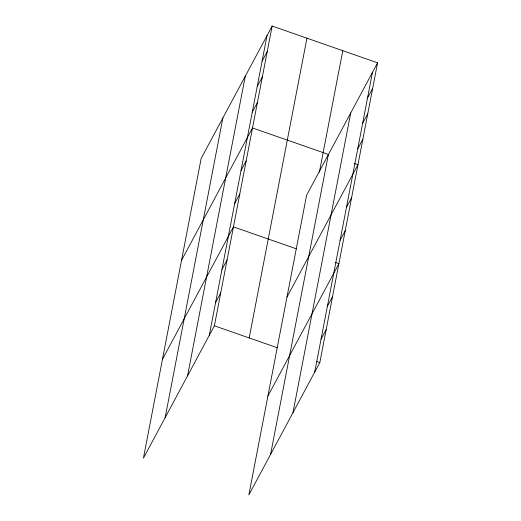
<?xml version="1.0" encoding="UTF-8"?>
<svg xmlns="http://www.w3.org/2000/svg" width="521" height="521" viewBox="0 0 521 521"><rect width="100%" height="100%" fill="white"/><g stroke="black" fill="none" stroke-linecap="round" stroke-linejoin="round"><path stroke-width="0.78" d="M165.144 417.647L222.903 117.896M187.534 375.895L245.287 76.144M209.266 335.368L267.019 35.617M272.151 26.05L201.171 158.423L143.418 458.174L214.391 325.801L272.151 26.05L377.582 62.826L319.829 362.577L248.849 494.95L306.608 195.199L377.582 62.826M249.188 337.94L306.941 38.189M319.373 172.236L342.792 50.693M270.581 454.423L328.334 154.672M292.971 412.671L350.724 112.92M314.697 372.144L372.456 72.393M262.109 61.094L267.24 51.527M257.198 86.577L262.33 77.01M252.294 112.054L257.42 102.487M181.536 260.337L252.509 127.964L328.445 154.45M241.028 170.504L246.159 160.937M234.678 203.477L239.803 193.91M162.474 359.256L233.454 226.882L296.469 248.862M221.972 269.422L227.097 259.855M215.616 302.395L220.748 292.828M367.546 97.87L372.671 88.309M362.636 123.353L367.767 113.786M357.725 148.83L362.857 139.263M286.967 297.113L357.947 164.74L354.163 163.425M346.465 207.28L351.597 197.713M340.109 240.253L345.241 230.686M267.911 396.032L338.891 263.659L335.107 262.343M327.403 306.198L332.535 296.631M321.053 339.171L326.185 329.604M214.391 325.801L277.406 347.781M316.801 361.522L319.829 362.577"/></g></svg>
